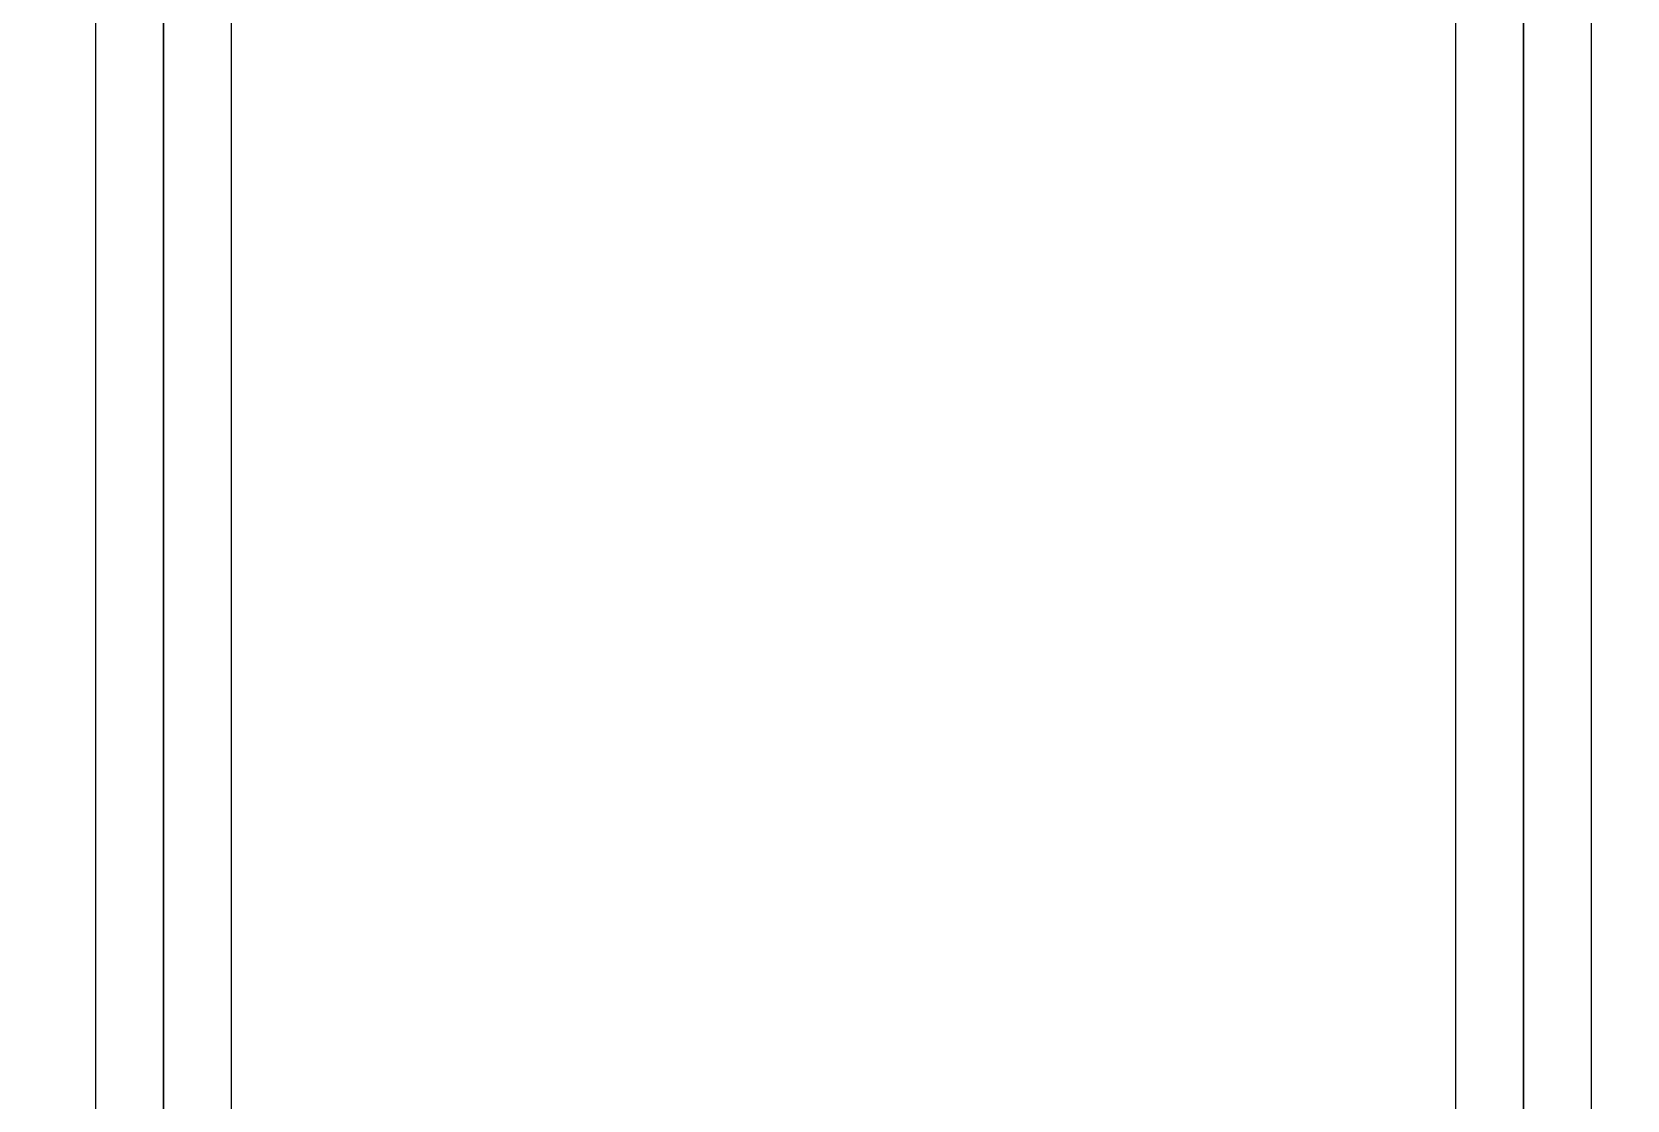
# Model space of a CAD drawing. Header units: millimetres. Extents: x -300 to 383236, y -195106 to -144646.
# Drawn here: x 143469.9 to 143681, y -149614.4 to -149473 of the extents above; entities that cross this region are included whole.
import ezdxf

# ---------------------------------------------------------------- set-up
doc = ezdxf.new("R2010")
doc.units = ezdxf.units.MM
doc.header["$LTSCALE"] = 60

# ---------------------------------------------------------------- blocks, each defined once
blk = doc.blocks.new('KEY PLAN_NEW')
at = {"color": 253}
for p, q in [((-1406.862, -1195.504), (-1406.862, -1308.384)), ((-1400.862, -1308.384), (-1400.862, -1195.504)), ((-1346.862, -1195.504), (-1346.862, -1308.384)), ((-1340.862, -1308.384), (-1340.862, -1195.504))]:
    blk.add_line(p, q, dxfattribs=at)
for points in [[(-1463.862, -1191.944), (-1403.862, -1191.944), (-1403.862, -1311.944), (-1463.862, -1311.944)], [(-1403.862, -1191.944), (-1343.862, -1191.944), (-1343.862, -1311.944), (-1403.862, -1311.944)], [(-1343.862, -1191.944), (-1283.862, -1191.944), (-1283.862, -1311.944), (-1343.862, -1311.944)]]:
    blk.add_lwpolyline(points, close=True, dxfattribs=at)

msp = doc.modelspace()

# ---------------------------------------------------------------- block references
at = {"xscale": 3, "yscale": 3, "zscale": 3}
msp.add_blockref('KEY PLAN_NEW', (147698.87, -145702.13), dxfattribs=at)

doc.saveas('drawing.dxf')
